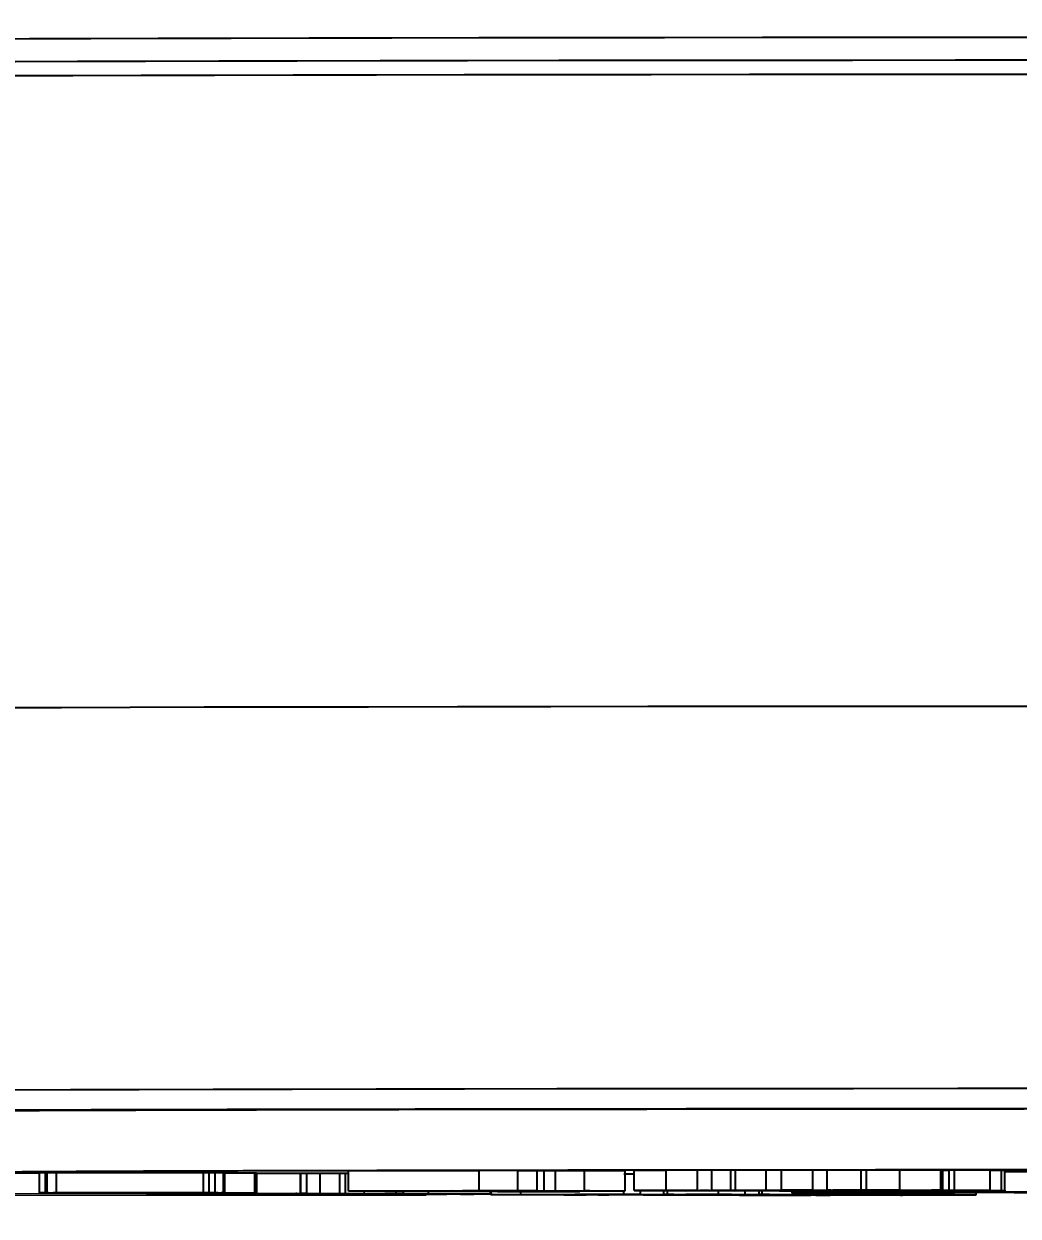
# Model space of a CAD drawing. Header units: millimetres. Extents: x 2180 to 4616, y 795 to 2518.
# Drawn here: x 2921.1 to 2970.5, y 953.8 to 1013 of the extents above; entities that cross this region are included whole.
import ezdxf

# ---------------------------------------------------------------- set-up
doc = ezdxf.new("R2010")
doc.units = ezdxf.units.MM
doc.layers.add('AM_5', color=3, linetype='Continuous', lineweight=25)
doc.styles.add('SLDTEXTSTYLE1', font='txt.shx', dxfattribs={"width": 0.7, "bigfont": 'gbcbig.shx'})
doc.dimstyles.new('SLDDIMSTYLE12$0', dxfattribs={"dimtxt": 12, "dimasz": 10, "dimexe": 0, "dimexo": 0.0625, "dimgap": 0.875, "dimtad": 1, "dimdec": 1, "dimlfac": 1.8, "dimrnd": 1e-09, "dimzin": 12, "dimdsep": 46, "dimtxsty": 'SLDTEXTSTYLE1', "dimcen": 0.09, "dimdle": 8.16, "dimclrd": 3, "dimclre": 3, "dimadec": 0, "dimazin": 3, "dimtfac": 1, "dimtdec": 1, "dimtofl": 0, "dimtmove": 0, "dimatfit": 3, "dimfxl": 0, "dimfrac": 2, "dimtolj": 1, "dimlwd": 5, "dimlwe": 5, "dimarcsym": 0})

# ---------------------------------------------------------------- blocks, each defined once
blk = doc.blocks.new('*D55')
at = {"layer": 'AM_5', "color": 3, "lineweight": 5, "transparency": 16777216}
blk.add_line((2986.853, 1196.425), (2798.859, 1196.425), dxfattribs=at)
at = {"layer": 'AM_5', "color": 3, "linetype": 'Continuous', "lineweight": 5, "transparency": 16777216}
for p, q in [((2798.859, 1186.425), (2798.859, 964.813)), ((2941.107, 954.813), (2798.859, 954.813))]:
    blk.add_line(p, q, dxfattribs=at)
at = {"layer": 'AM_5', "color": 3, "transparency": 16777216}
for points in [[(2797.193, 1186.425), (2800.526, 1186.425), (2798.859, 1196.425)], [(2797.193, 964.813), (2800.526, 964.813), (2798.859, 954.813)]]:
    blk.add_solid(points, dxfattribs=at)
at = {"layer": 'Defpoints', "color": 0, "transparency": 16777216}
for p in [(2986.915, 1196.425), (2798.859, 954.813), (2941.17, 954.813)]:
    blk.add_point(p, dxfattribs=at)
at = {"layer": 'AM_5', "color": 0, "transparency": 16777216, "insert": (2791.984, 1022.095), "char_height": 12, "attachment_point": 5, "rotation": 90, "style": 'SLDTEXTSTYLE1'}
blk.add_mtext('\\A1;245', dxfattribs=at)
blk = doc.blocks.new('*D56')
at = {"layer": 'AM_5', "color": 3, "lineweight": 5, "transparency": 16777216}
blk.add_line((2940.085, 954.885), (2799.038, 954.885), dxfattribs=at)
at = {"layer": 'AM_5', "color": 3, "linetype": 'Continuous', "lineweight": 5, "transparency": 16777216}
for p, q in [((2799.038, 944.885), (2799.038, 919.729)), ((2922.827, 909.729), (2799.038, 909.729))]:
    blk.add_line(p, q, dxfattribs=at)
at = {"layer": 'AM_5', "color": 3, "transparency": 16777216}
for points in [[(2797.372, 944.885), (2800.705, 944.885), (2799.038, 954.885)], [(2797.372, 919.729), (2800.705, 919.729), (2799.038, 909.729)]]:
    blk.add_solid(points, dxfattribs=at)
at = {"layer": 'Defpoints', "color": 0, "transparency": 16777216}
for p in [(2940.147, 954.885), (2799.038, 909.729), (2922.89, 909.729)]:
    blk.add_point(p, dxfattribs=at)
at = {"layer": 'AM_5', "color": 0, "transparency": 16777216, "insert": (2792.163, 932.307), "char_height": 12, "attachment_point": 5, "rotation": 90, "style": 'SLDTEXTSTYLE1'}
blk.add_mtext('\\A1;45', dxfattribs=at)

msp = doc.modelspace()

# ---------------------------------------------------------------- linework, layer by layer
at = {"color": 7, "linetype": 'Continuous', "lineweight": 25}
for p, q in [((2943.728, 956.04), (2937.237, 956.02)), ((2945.659, 956.044), (2943.728, 956.043)), ((2943.728, 955.043), (2943.728, 956.043)), ((2945.659, 955.044), (2945.659, 956.044)), ((2946.612, 956.039), (2945.659, 956.039)), ((2946.612, 955.039), (2946.612, 956.039)), ((2950.986, 956.038), (2948.96, 956.037)), ((2948.96, 955.037), (2948.96, 956.037)), ((2950.986, 955.038), (2950.986, 956.038)), ((2953.021, 956.056), (2951.441, 956.054)), ((2951.441, 955.054), (2951.441, 956.054)), ((2954.582, 956.063), (2953.021, 956.063)), ((2953.021, 955.063), (2953.021, 956.063)), ((2954.582, 955.063), (2954.582, 956.063)), ((2955.296, 956.059), (2954.582, 956.061)), ((2956.231, 956.06), (2955.296, 956.059)), ((2955.296, 955.059), (2955.296, 956.059)), ((2956.463, 956.063), (2956.231, 956.06)), ((2956.231, 955.06), (2956.231, 956.06)), ((2957.986, 956.062), (2956.463, 956.063)), ((2956.463, 955.063), (2956.463, 956.063)), ((2958.746, 956.064), (2957.986, 956.063)), ((2957.986, 955.063), (2957.986, 956.063)), ((2960.31, 956.071), (2958.746, 956.071)), ((2958.746, 955.071), (2958.746, 956.071)), ((2960.31, 955.071), (2960.31, 956.071)), ((2961.024, 956.067), (2960.31, 956.069)), ((2962.717, 956.069), (2961.024, 956.067)), ((2961.024, 955.067), (2961.024, 956.067)), ((2962.971, 956.072), (2962.717, 956.069)), ((2962.717, 955.069), (2962.717, 956.069)), ((2964.636, 956.071), (2962.971, 956.072)), ((2962.971, 955.072), (2962.971, 956.072)), ((2964.636, 955.071), (2964.636, 956.071)), ((2966.775, 956.065), (2966.662, 956.065)), ((2966.662, 955.065), (2966.662, 956.065)), ((2966.775, 955.065), (2966.775, 956.065)), ((2967.081, 956.055), (2966.775, 956.055)), ((2967.35, 956.058), (2967.081, 956.055)), ((2967.081, 955.055), (2967.081, 956.055)), ((2969.115, 956.057), (2967.35, 956.058)), ((2967.35, 955.058), (2967.35, 956.058)), ((2969.115, 955.057), (2969.115, 956.057)), ((2969.685, 955.048), (2969.685, 956.048)), ((2969.85, 955.047), (2969.85, 956.047)), ((2922.191, 955.936), (2921.884, 955.936)), ((2921.884, 954.936), (2921.884, 955.936)), ((2922.254, 955.935), (2922.191, 955.936)), ((2922.191, 954.936), (2922.191, 955.936)), ((2922.254, 955.935), (2922.254, 954.935)), ((2930.044, 955.937), (2922.743, 955.934)), ((2922.743, 954.934), (2922.743, 955.934)), ((2930.044, 954.937), (2930.044, 955.937)), ((2930.622, 955.939), (2930.316, 955.939)), ((2930.316, 954.939), (2930.316, 955.939)), ((2931.033, 955.934), (2930.622, 955.939)), ((2930.622, 954.939), (2930.622, 955.939)), ((2931.088, 955.932), (2931.033, 955.934)), ((2931.033, 954.934), (2931.033, 955.934)), ((2931.091, 954.932), (2931.091, 955.932)), ((2932.593, 954.921), (2932.593, 955.921)), ((2932.695, 954.919), (2932.695, 955.919)), ((2934.86, 955.902), (2932.695, 955.899)), ((2934.86, 954.902), (2934.86, 955.902)), ((2935.153, 955.904), (2934.875, 955.903)), ((2934.875, 954.903), (2934.875, 955.903)), ((2935.839, 955.901), (2935.153, 955.904)), ((2935.153, 955.904), (2935.153, 954.904)), ((2935.839, 954.901), (2935.839, 955.901)), ((2936.815, 955.893), (2935.839, 955.892)), ((2937.093, 955.896), (2936.815, 955.895)), ((2936.815, 954.895), (2936.815, 955.895)), ((2937.237, 955.895), (2937.093, 955.896)), ((2937.093, 954.896), (2937.093, 955.896)), ((2937.237, 955.02), (2937.237, 956.02)), ((2947.532, 956.029), (2946.959, 956.03)), ((2946.959, 955.03), (2946.959, 956.03)), ((2948.96, 956.033), (2947.532, 956.029)), ((2947.532, 955.029), (2947.532, 956.029)), ((2922.275, 954.931), (2921.884, 954.936)), ((2921.884, 954.936), (2922.191, 954.936)), ((2922.191, 954.936), (2922.254, 954.935)), ((2922.565, 954.932), (2922.582, 954.931)), ((2922.743, 954.934), (2930.044, 954.937)), ((2930.191, 954.935), (2922.89, 954.933)), ((2923.737, 954.933), (2923.737, 954.917)), ((2927.189, 954.927), (2927.189, 954.934)), ((2927.201, 954.895), (2927.478, 954.896)), ((2928.147, 954.891), (2927.201, 954.895)), ((2927.478, 954.896), (2927.667, 954.895)), ((2928.424, 954.892), (2928.147, 954.891)), ((2928.235, 954.892), (2928.424, 954.892)), ((2928.249, 954.894), (2934.86, 954.902)), ((2934.633, 954.901), (2928.391, 954.894)), ((2928.424, 954.892), (2928.424, 954.894)), ((2929.589, 954.885), (2934.681, 954.9)), ((2929.589, 954.885), (2929.589, 954.895)), ((2929.732, 954.885), (2929.589, 954.885)), ((2936.991, 954.893), (2929.732, 954.885)), ((2930.372, 954.938), (2930.316, 954.939)), ((2930.316, 954.939), (2930.622, 954.939)), ((2930.622, 954.939), (2931.033, 954.934)), ((2931.033, 954.934), (2931.015, 954.932)), ((2935.839, 954.901), (2931.391, 954.888)), ((2931.391, 954.888), (2931.439, 954.887)), ((2931.439, 954.887), (2936.848, 954.893)), ((2931.439, 954.887), (2931.439, 954.888)), ((2931.59, 954.887), (2931.59, 954.879)), ((2931.934, 954.877), (2931.627, 954.878)), ((2934.203, 954.89), (2934.203, 954.887)), ((2934.681, 954.9), (2934.633, 954.901)), ((2934.875, 954.903), (2935.153, 954.904)), ((2935.018, 954.903), (2934.875, 954.903)), ((2936.663, 954.863), (2934.978, 954.868)), ((2934.978, 954.868), (2935.22, 954.868)), ((2935.153, 954.904), (2935.839, 954.901)), ((2935.22, 954.868), (2935.513, 954.867)), ((2936.128, 954.867), (2941.791, 954.877)), ((2936.615, 954.864), (2936.906, 954.864)), ((2942.271, 954.875), (2936.648, 954.866)), ((2936.906, 954.864), (2936.663, 954.863)), ((2936.815, 954.895), (2937.093, 954.896)), ((2937.004, 954.895), (2936.815, 954.895)), ((2936.84, 954.878), (2936.84, 954.892)), ((2936.848, 954.893), (2936.848, 954.895)), ((2936.906, 954.864), (2936.906, 954.866)), ((2937.093, 954.896), (2938.038, 954.892)), ((2937.237, 955.02), (2943.98, 955.04)), ((2938.105, 955.02), (2937.237, 955.02)), ((2937.761, 954.891), (2937.572, 954.892)), ((2938.038, 954.892), (2937.761, 954.891)), ((2938.038, 954.892), (2938.038, 955.02)), ((2940.379, 955.028), (2938.879, 955.023)), ((2939.043, 955.019), (2939.043, 955.024)), ((2939.043, 955.019), (2939.046, 955.019)), ((2939.046, 955.019), (2939.046, 955.024)), ((2939.387, 954.88), (2941.215, 954.881)), ((2939.541, 954.879), (2939.387, 954.88)), ((2939.603, 954.887), (2939.603, 955.019)), ((2939.983, 954.885), (2939.983, 955.019)), ((2945.01, 955.021), (2940.379, 955.028)), ((2942.349, 955.034), (2940.931, 955.029)), ((2940.931, 955.029), (2945.562, 955.023)), ((2941.215, 954.881), (2941.215, 955.019)), ((2941.215, 954.881), (2944.294, 954.873)), ((2941.93, 955.014), (2943.075, 955.015)), ((2946.98, 955.027), (2942.349, 955.034)), ((2942.464, 955.021), (2942.464, 955.025)), ((2943.016, 954.87), (2942.814, 954.87)), ((2945.659, 955.044), (2942.901, 955.036)), ((2942.901, 955.036), (2946.558, 955.03)), ((2944.294, 954.873), (2943.016, 954.87)), ((2943.025, 955.019), (2943.025, 955.024)), ((2943.075, 955.015), (2943.075, 955.024)), ((2943.075, 955.015), (2945.01, 955.021)), ((2950.986, 955.038), (2943.417, 955.014)), ((2943.728, 955.043), (2945.659, 955.044)), ((2943.98, 955.04), (2943.728, 955.043)), ((2944.294, 954.873), (2944.294, 955.017)), ((2944.308, 955.017), (2944.308, 954.849)), ((2944.927, 955.039), (2944.927, 955.042)), ((2944.927, 955.039), (2946.612, 955.039)), ((2945.562, 955.029), (2945.562, 955.023)), ((2945.562, 955.023), (2946.98, 955.027)), ((2945.789, 955.022), (2945.789, 954.856)), ((2946.959, 955.03), (2947.532, 955.029)), ((2947.532, 955.029), (2949.227, 955.034)), ((2948.739, 955), (2948.508, 954.999)), ((2948.739, 955), (2948.739, 955.031)), ((2948.96, 955.037), (2950.986, 955.038)), ((2949.227, 955.034), (2948.96, 955.037)), ((2949.042, 954.841), (2953.316, 954.854)), ((2950.913, 954.86), (2950.913, 955.038)), ((2951.441, 955.054), (2954.536, 955.058)), ((2952.302, 955.053), (2951.441, 955.054)), ((2951.749, 954.856), (2951.749, 955.054)), ((2954.002, 954.853), (2951.879, 954.846)), ((2952.912, 954.855), (2952.912, 955.055)), ((2952.912, 954.855), (2953.091, 954.856)), ((2953.168, 954.855), (2952.912, 954.855)), ((2952.95, 954.845), (2952.95, 954.849)), ((2953.021, 955.063), (2954.582, 955.063)), ((2953.091, 954.856), (2953.091, 955.055)), ((2953.091, 954.856), (2955.62, 954.852)), ((2953.499, 954.832), (2953.499, 954.851)), ((2954.292, 955.057), (2953.591, 955.056)), ((2953.648, 954.833), (2953.648, 954.852)), ((2953.992, 955.044), (2953.992, 955.056)), ((2953.992, 955.044), (2954.333, 955.049)), ((2954.2, 955.044), (2953.992, 955.044)), ((2954.582, 955.063), (2954.436, 955.062)), ((2954.436, 955.062), (2955.296, 955.059)), ((2955.225, 954.852), (2954.626, 954.853)), ((2955.16, 955.039), (2967.081, 955.055)), ((2956.018, 955.039), (2955.16, 955.039)), ((2955.284, 955.055), (2955.274, 955.055)), ((2955.296, 955.059), (2956.231, 955.06)), ((2958.032, 955.062), (2955.52, 955.058)), ((2955.52, 955.058), (2955.931, 955.057)), ((2955.62, 954.852), (2955.62, 955.039)), ((2955.931, 955.057), (2955.931, 955.059)), ((2956.231, 955.06), (2956.463, 955.063)), ((2956.427, 955.046), (2964.199, 955.056)), ((2957.29, 955.045), (2956.427, 955.046)), ((2956.463, 955.063), (2958.032, 955.062)), ((2956.952, 954.847), (2956.952, 955.04)), ((2961.985, 955.047), (2957.31, 955.041)), ((2958.047, 955.05), (2957.356, 955.048)), ((2957.643, 954.848), (2957.643, 955.041)), ((2957.643, 954.848), (2957.793, 954.849)), ((2957.872, 954.848), (2957.643, 954.848)), ((2957.793, 954.849), (2957.793, 955.042)), ((2957.793, 954.849), (2962.278, 954.844)), ((2957.986, 955.063), (2960.264, 955.066)), ((2958.846, 955.062), (2957.986, 955.063)), ((2958.032, 955.062), (2958.032, 955.063)), ((2966.118, 955.058), (2958.582, 955.048)), ((2958.651, 955.032), (2958.651, 955.043)), ((2958.859, 955.031), (2958.651, 955.032)), ((2958.72, 955.057), (2958.72, 955.062)), ((2958.746, 955.071), (2960.31, 955.071)), ((2959.287, 955.044), (2959.287, 954.98)), ((2959.287, 954.978), (2959.287, 954.98)), ((2959.287, 954.98), (2969.176, 954.98)), ((2960.327, 954.978), (2959.287, 954.978)), ((2959.287, 954.919), (2959.287, 954.978)), ((2959.287, 954.916), (2959.287, 954.919)), ((2959.287, 954.919), (2960.327, 954.919)), ((2967.365, 954.916), (2959.287, 954.916)), ((2959.704, 955.053), (2959.704, 955.068)), ((2959.93, 955.052), (2959.704, 955.053)), ((2959.966, 955.043), (2959.966, 955.045)), ((2959.966, 955.043), (2961.618, 955.043)), ((2960.31, 955.071), (2960.128, 955.07)), ((2960.128, 955.07), (2961.024, 955.067)), ((2960.232, 955.061), (2960.136, 955.065)), ((2960.327, 954.919), (2960.327, 954.978)), ((2961.024, 955.067), (2962.717, 955.069)), ((2961.618, 955.043), (2961.109, 955.042)), ((2964.636, 955.071), (2961.304, 955.066)), ((2961.618, 955.043), (2961.618, 955.047)), ((2961.746, 955.038), (2961.746, 955.047)), ((2961.895, 955.037), (2961.746, 955.038)), ((2961.888, 954.922), (2961.888, 954.975)), ((2963.927, 955.041), (2961.985, 955.047)), ((2962.278, 954.844), (2962.278, 954.916)), ((2962.428, 954.843), (2962.428, 954.916)), ((2962.545, 954.916), (2962.545, 954.844)), ((2962.717, 955.069), (2962.971, 955.072)), ((2969.115, 955.057), (2962.804, 955.049)), ((2962.804, 955.049), (2964.784, 955.042)), ((2962.971, 955.072), (2964.636, 955.071)), ((2963.695, 955.058), (2963.046, 955.056)), ((2963.942, 954.842), (2963.942, 954.916)), ((2964.199, 955.056), (2964.453, 955.059)), ((2964.453, 955.059), (2966.118, 955.058)), ((2964.653, 955.049), (2964.653, 955.051)), ((2964.743, 955.048), (2964.653, 955.049)), ((2964.666, 954.826), (2964.666, 954.916)), ((2964.763, 954.826), (2964.763, 954.916)), ((2964.764, 954.95), (2964.764, 954.975)), ((2968.572, 954.95), (2964.764, 954.95)), ((2968.726, 954.948), (2964.764, 954.948)), ((2964.764, 954.948), (2964.764, 954.922)), ((2964.784, 955.042), (2964.784, 955.051)), ((2965.13, 955.04), (2965.13, 955.052)), ((2966.325, 954.978), (2968.225, 954.978)), ((2966.325, 954.919), (2966.325, 954.948)), ((2966.325, 954.919), (2967.365, 954.919)), ((2966.377, 954.839), (2966.377, 954.916)), ((2966.494, 954.84), (2966.494, 954.916)), ((2966.662, 955.065), (2966.775, 955.065)), ((2967.081, 955.055), (2967.35, 955.058)), ((2967.35, 955.058), (2969.115, 955.057)), ((2967.365, 954.919), (2967.365, 954.948)), ((2967.365, 954.919), (2967.365, 954.916)), ((2968.421, 954.838), (2968.421, 954.948)), ((2974.293, 954.916), (2968.726, 954.948)), ((2969.176, 954.98), (2969.176, 955.046)), ((2947.936, 954.84), (2948.117, 954.841)), ((2949.993, 954.837), (2947.936, 954.84)), ((2948.117, 954.841), (2948.416, 954.84)), ((2951.7, 954.846), (2949.727, 954.84)), ((2949.874, 954.838), (2949.874, 954.84)), ((2949.874, 954.838), (2950.174, 954.838)), ((2950.174, 954.838), (2949.993, 954.837)), ((2950.174, 954.838), (2950.174, 954.841)), ((2953.027, 954.844), (2951.7, 954.846)), ((2951.879, 954.846), (2952.95, 954.845)), ((2953.499, 954.832), (2953.648, 954.833)), ((2958.167, 954.827), (2953.499, 954.832)), ((2953.648, 954.833), (2953.923, 954.833)), ((2954.534, 954.833), (2958.086, 954.847)), ((2957.128, 954.839), (2955.266, 954.832)), ((2955.478, 954.831), (2955.478, 954.833)), ((2955.478, 954.831), (2956.668, 954.829)), ((2955.774, 954.846), (2956.218, 954.848)), ((2956.668, 954.829), (2956.668, 954.838)), ((2958.454, 954.838), (2957.128, 954.839)), ((2958.818, 954.846), (2957.279, 954.84)), ((2957.279, 954.84), (2958.604, 954.838)), ((2958.086, 954.847), (2958.15, 954.847)), ((2959.637, 954.83), (2958.167, 954.827)), ((2958.604, 954.838), (2958.604, 954.845)), ((2958.654, 954.834), (2958.754, 954.835)), ((2958.928, 954.834), (2958.654, 954.834)), ((2960.394, 954.84), (2958.928, 954.834)), ((2959.12, 954.826), (2959.12, 954.829)), ((2959.12, 954.826), (2959.238, 954.827)), ((2961.047, 954.824), (2959.12, 954.826)), ((2959.238, 954.827), (2959.238, 954.829)), ((2959.238, 954.827), (2959.623, 954.826)), ((2960.708, 954.845), (2959.427, 954.846)), ((2959.457, 954.831), (2959.457, 954.836)), ((2959.457, 954.831), (2959.637, 954.83)), ((2959.623, 954.826), (2959.623, 954.83)), ((2959.637, 954.83), (2959.637, 954.837)), ((2959.97, 954.839), (2959.97, 954.846)), ((2959.97, 954.839), (2960.12, 954.84)), ((2960.12, 954.84), (2960.12, 954.846)), ((2960.12, 954.84), (2960.394, 954.84)), ((2960.213, 954.827), (2962.994, 954.841)), ((2960.213, 954.827), (2960.213, 954.839)), ((2960.394, 954.84), (2960.394, 954.845)), ((2963.127, 954.84), (2960.502, 954.826)), ((2960.779, 954.825), (2960.779, 954.828)), ((2960.779, 954.825), (2961.164, 954.825)), ((2961.164, 954.825), (2961.047, 954.824)), ((2961.164, 954.825), (2961.164, 954.83)), ((2961.935, 954.84), (2961.655, 954.84)), ((2962.278, 954.844), (2961.935, 954.84)), ((2962.428, 954.843), (2962.545, 954.844)), ((2962.717, 954.843), (2962.428, 954.843)), ((2962.545, 954.844), (2963.942, 954.842)), ((2962.994, 954.841), (2963.039, 954.842)), ((2963.223, 954.84), (2963.127, 954.84)), ((2963.984, 954.822), (2963.223, 954.84)), ((2963.942, 954.842), (2964.666, 954.826)), ((2964.273, 954.822), (2963.984, 954.822)), ((2967.329, 954.838), (2964.273, 954.822)), ((2964.666, 954.826), (2964.763, 954.826)), ((2964.763, 954.826), (2967.04, 954.838)), ((2966.377, 954.839), (2966.494, 954.84)), ((2966.762, 954.839), (2966.377, 954.839)), ((2966.494, 954.84), (2968.421, 954.838)), ((2967.04, 954.838), (2967.084, 954.838)), ((2968.303, 954.838), (2967.918, 954.838)), ((2968.421, 954.838), (2968.303, 954.838))]:
    msp.add_line(p, q, dxfattribs=at)
at = {"color": 7, "linetype": 'Continuous', "lineweight": 25, "flags": 128}
for points in [[(2973.1, 1012.375), (2967.906, 1012.372), (2962.8, 1012.369), (2957.806, 1012.365), (2952.946, 1012.361), (2948.242, 1012.355), (2943.716, 1012.349), (2939.389, 1012.343), (2935.281, 1012.336), (2931.409, 1012.328), (2927.793, 1012.319), (2924.448, 1012.311), (2921.39, 1012.301), (2918.633, 1012.292), (2916.189, 1012.282), (2914.07, 1012.271), (2912.285, 1012.26), (2910.843, 1012.249), (2909.749, 1012.238), (2909.01, 1012.227)], [(2908.791, 1011.119), (2909.939, 1011.13), (2911.432, 1011.141), (2913.263, 1011.152), (2915.425, 1011.162), (2917.906, 1011.172), (2920.697, 1011.182), (2923.785, 1011.191), (2927.156, 1011.2), (2930.795, 1011.209), (2934.686, 1011.216), (2938.812, 1011.224), (2943.153, 1011.23), (2947.691, 1011.236), (2952.405, 1011.241), (2957.274, 1011.246), (2962.277, 1011.25), (2967.391, 1011.253), (2972.593, 1011.256)], [(2908.503, 1010.412), (2909.656, 1010.423), (2911.154, 1010.434), (2912.992, 1010.445), (2915.161, 1010.456), (2917.652, 1010.466), (2920.453, 1010.475), (2923.553, 1010.485), (2926.936, 1010.494), (2930.588, 1010.502), (2934.493, 1010.51), (2938.634, 1010.517), (2942.991, 1010.524), (2947.545, 1010.53), (2952.277, 1010.535), (2957.164, 1010.54), (2962.185, 1010.543), (2967.318, 1010.547), (2972.539, 1010.549)], [(2972.767, 979.121), (2967.441, 979.119), (2962.207, 979.116), (2957.088, 979.112), (2952.108, 979.107), (2947.29, 979.101), (2942.657, 979.095), (2938.231, 979.088), (2934.031, 979.081), (2930.077, 979.073), (2926.388, 979.064), (2922.98, 979.055), (2919.87, 979.046), (2917.071, 979.036), (2914.598, 979.025), (2912.461, 979.015), (2910.67, 979.004)], [(2972.767, 960.121), (2967.508, 960.119), (2962.337, 960.116), (2957.278, 960.112), (2952.354, 960.107), (2947.588, 960.102), (2943, 960.096), (2938.611, 960.089), (2934.442, 960.082), (2930.511, 960.074), (2926.836, 960.066), (2923.433, 960.057), (2920.319, 960.047), (2917.506, 960.038), (2915.009, 960.027), (2912.837, 960.017), (2911.002, 960.006), (2909.51, 959.995), (2908.37, 959.984)], [(2970.818, 959.102), (2965.947, 959.099), (2961.181, 959.096), (2956.545, 959.091), (2952.06, 959.086), (2947.75, 959.081), (2943.636, 959.074), (2939.739, 959.068), (2936.077, 959.06), (2932.669, 959.052), (2929.533, 959.044), (2926.683, 959.035), (2924.134, 959.026), (2921.898, 959.016), (2919.988, 959.006), (2918.411, 958.996), (2917.177, 958.985), (2916.291, 958.975), (2915.757, 958.964), (2915.579, 958.953), (2915.579, 958.953)]]:
    msp.add_lwpolyline(points, dxfattribs=at)
at = {"color": 7, "linetype": 'Continuous', "lineweight": 25}
for points, knots in [([(2972.946, 959.119), (2970.45, 959.118), (2965.412, 959.116), (2958.035, 959.11), (2950.793, 959.103), (2943.814, 959.095), (2937.211, 959.084), (2931.118, 959.073), (2925.625, 959.06), (2920.813, 959.046), (2916.751, 959.031), (2913.481, 959.015), (2910.943, 958.999), (2909.88, 958.989), (2909.354, 958.983)], [0, 0, 0, 0, 0.079959, 0.161371, 0.244142, 0.328893, 0.414217, 0.5, 0.585778, 0.671102, 0.755858, 0.838624, 0.920039, 1, 1, 1, 1]), ([(2918.634, 955.956), (2918.681, 955.959), (2918.788, 955.967), (2919.658, 955.98), (2921.139, 955.994), (2923.314, 956.007), (2926.144, 956.021), (2929.658, 956.033), (2933.813, 956.046), (2938.556, 956.057), (2943.817, 956.067), (2949.509, 956.076), (2955.532, 956.083), (2961.755, 956.089), (2968.121, 956.094), (2974.473, 956.097), (2980.812, 956.099), (2987.079, 956.1), (2993.346, 956.099), (2999.685, 956.097), (3006.038, 956.094), (3012.403, 956.089), (3018.627, 956.083), (3024.649, 956.076), (3030.341, 956.067), (3035.603, 956.057), (3040.346, 956.046), (3044.5, 956.033), (3048.014, 956.021), (3050.845, 956.007), (3053.02, 955.994), (3054.501, 955.98), (3055.372, 955.967), (3055.479, 955.959), (3055.527, 955.956)], [0, 0, 0, 0, 0.023828, 0.053273, 0.084485, 0.115699, 0.147957, 0.180726, 0.213842, 0.247136, 0.28043, 0.313546, 0.346314, 0.378573, 0.409785, 0.440999, 0.470442, 0.499888, 0.529332, 0.558778, 0.58999, 0.621203, 0.653462, 0.68623, 0.719347, 0.752641, 0.785934, 0.819051, 0.851819, 0.884078, 0.915289, 0.946503, 0.975948, 1, 1, 1, 1]), ([(2946.959, 956.03), (2946.924, 956.03), (2946.862, 956.032), (2946.737, 956.033), (2946.652, 956.034), (2946.612, 956.035)], [0, 0, 0, 0, 0.408182, 0.725272, 1, 1, 1, 1]), ([(2966.662, 956.065), (2965.993, 956.065), (2965.314, 956.064), (2964.644, 956.064), (2964.636, 956.064)], [0, 0, 0, 0, 0.986687, 1, 1, 1, 1]), ([(2969.685, 956.048), (2969.574, 956.048), (2969.415, 956.049), (2969.184, 956.049), (2969.115, 956.049)], [0, 0, 0, 0, 0.700719, 1, 1, 1, 1]), ([(2969.848, 956.047), (2969.836, 956.047), (2969.809, 956.048), (2969.729, 956.048), (2969.685, 956.048)], [0, 0, 0, 0, 0.457866, 1, 1, 1, 1]), ([(2921.884, 955.909), (2921.665, 955.91), (2920.711, 955.916), (2919.681, 955.926), (2918.737, 955.94), (2918.632, 955.949), (2918.579, 955.953)], [0, 0, 0, 0, 0.093549, 0.407564, 0.703776, 1, 1, 1, 1]), ([(2922.743, 955.934), (2922.675, 955.934), (2922.574, 955.934), (2922.445, 955.934), (2922.362, 955.934), (2922.291, 955.935), (2922.269, 955.935), (2922.254, 955.935)], [0, 0, 0, 0, 0.282258, 0.415886, 0.550305, 0.716557, 1, 1, 1, 1]), ([(2930.373, 955.938), (2930.374, 955.938), (2930.379, 955.938), (2930.333, 955.937), (2930.242, 955.937), (2930.137, 955.937), (2930.065, 955.937), (2930.044, 955.937)], [0, 0, 0, 0, 0.132695, 0.344902, 0.557282, 0.875523, 1, 1, 1, 1]), ([(2932.593, 955.921), (2932.462, 955.922), (2932.219, 955.923), (2931.617, 955.924), (2931.218, 955.924), (2931.091, 955.924)], [0, 0, 0, 0, 0.4404149, 0.8228014, 1, 1, 1, 1]), ([(2932.675, 955.919), (2932.67, 955.92), (2932.664, 955.92), (2932.603, 955.921), (2932.593, 955.921)], [0, 0, 0, 0, 0.830719, 1, 1, 1, 1]), ([(2951.441, 955.859), (2951.426, 955.859), (2951.33, 955.859), (2951.104, 955.86), (2950.913, 955.86)], [0, 0, 0, 0, 0.156668, 1, 1, 1, 1]), ([(2971.146, 955.98), (2971.039, 955.98), (2970.618, 955.98), (2970.178, 955.98), (2969.85, 955.98)], [0, 0, 0, 0, 0.254888, 1, 1, 1, 1]), ([(2922.254, 954.935), (2922.272, 954.935), (2922.298, 954.935), (2922.393, 954.934), (2922.488, 954.934), (2922.608, 954.934), (2922.697, 954.934), (2922.743, 954.934)], [0, 0, 0, 0, 0.35696, 0.506296, 0.628832, 0.807113, 1, 1, 1, 1]), ([(2927.465, 954.925), (2926.797, 954.925), (2925.735, 954.925), (2924.342, 954.925), (2923.407, 954.926), (2922.696, 954.928), (2922.397, 954.93), (2922.294, 954.931), (2922.275, 954.931)], [0, 0, 0, 0, 0.298114, 0.474394, 0.620068, 0.765882, 0.956507, 1, 1, 1, 1]), ([(2922.89, 954.933), (2922.839, 954.933), (2922.752, 954.932), (2922.65, 954.932), (2922.587, 954.932), (2922.578, 954.932), (2922.574, 954.932)], [0, 0, 0, 0, 0.290202, 0.50382, 0.763034, 1, 1, 1, 1]), ([(2922.582, 954.931), (2922.676, 954.93), (2922.855, 954.929), (2923.532, 954.928), (2924.548, 954.927), (2925.816, 954.927), (2926.751, 954.927), (2927.189, 954.927)], [0, 0, 0, 0, 0.179595, 0.343759, 0.495827, 0.763697, 1, 1, 1, 1]), ([(2923.768, 954.917), (2923.76, 954.917), (2923.719, 954.918), (2924.012, 954.919), (2924.696, 954.921), (2925.914, 954.923), (2926.912, 954.924), (2927.403, 954.924)], [0, 0, 0, 0, 0.036608, 0.183936, 0.408772, 0.708665, 1, 1, 1, 1]), ([(2929.066, 954.912), (2928.411, 954.912), (2927.297, 954.911), (2925.797, 954.912), (2924.809, 954.912), (2924.134, 954.914), (2923.932, 954.915), (2923.828, 954.915)], [0, 0, 0, 0, 0.3332849, 0.5666872, 0.7350111, 0.8630417, 1, 1, 1, 1]), ([(2924.128, 954.916), (2924.098, 954.916), (2924.038, 954.917), (2924.23, 954.918), (2924.688, 954.919), (2925.834, 954.921), (2926.937, 954.922), (2927.686, 954.922)], [0, 0, 0, 0, 0.098439, 0.192959, 0.327087, 0.54288, 1, 1, 1, 1]), ([(2928.782, 954.914), (2928.137, 954.914), (2927.146, 954.913), (2925.858, 954.913), (2925.077, 954.913), (2924.544, 954.914), (2924.25, 954.915), (2924.16, 954.915), (2924.128, 954.916)], [0, 0, 0, 0, 0.386905, 0.5938453, 0.741486, 0.8425466, 0.9443486, 1, 1, 1, 1]), ([(2927.189, 954.927), (2927.849, 954.927), (2928.803, 954.928), (2929.89, 954.929), (2930.473, 954.93), (2930.638, 954.931), (2930.72, 954.932)], [0, 0, 0, 0, 0.452303, 0.653993, 0.826668, 1, 1, 1, 1]), ([(2927.403, 954.924), (2928.06, 954.924), (2929.179, 954.925), (2930.659, 954.925), (2931.63, 954.924), (2932.285, 954.923), (2932.487, 954.921), (2932.593, 954.921)], [0, 0, 0, 0, 0.335879, 0.572344, 0.731569, 0.859032, 1, 1, 1, 1]), ([(2931.005, 954.931), (2930.889, 954.93), (2930.657, 954.929), (2929.824, 954.927), (2928.713, 954.926), (2927.862, 954.925), (2927.465, 954.925)], [0, 0, 0, 0, 0.221306, 0.442951, 0.740483, 1, 1, 1, 1]), ([(2927.667, 954.895), (2927.708, 954.895), (2927.767, 954.894), (2927.893, 954.894), (2928.008, 954.894), (2928.131, 954.894), (2928.209, 954.894), (2928.249, 954.894)], [0, 0, 0, 0, 0.3461, 0.493467, 0.642693, 0.820568, 1, 1, 1, 1]), ([(2927.686, 954.922), (2928.335, 954.922), (2929.33, 954.923), (2930.62, 954.923), (2931.384, 954.923), (2931.891, 954.922), (2932.142, 954.921), (2932.219, 954.921), (2932.242, 954.921)], [0, 0, 0, 0, 0.397346, 0.609831, 0.759517, 0.858592, 0.95839, 1, 1, 1, 1]), ([(2928.391, 954.894), (2928.345, 954.894), (2928.266, 954.894), (2928.189, 954.893), (2928.156, 954.893), (2928.169, 954.893), (2928.213, 954.893), (2928.235, 954.892)], [0, 0, 0, 0, 0.227355, 0.388209, 0.549679, 0.776891, 1, 1, 1, 1]), ([(2932.242, 954.921), (2932.278, 954.92), (2932.346, 954.92), (2932.243, 954.919), (2931.945, 954.918), (2930.978, 954.916), (2929.824, 954.915), (2928.911, 954.914), (2928.782, 954.914)], [0, 0, 0, 0, 0.099013, 0.188639, 0.277978, 0.435263, 0.920804, 1, 1, 1, 1]), ([(2932.593, 954.921), (2932.649, 954.92), (2932.761, 954.919), (2932.482, 954.917), (2931.721, 954.915), (2930.543, 954.913), (2929.523, 954.912), (2929.066, 954.912)], [0, 0, 0, 0, 0.14267, 0.2869, 0.459199, 0.757548, 1, 1, 1, 1]), ([(2930.044, 954.937), (2930.117, 954.937), (2930.221, 954.937), (2930.327, 954.937), (2930.379, 954.938), (2930.392, 954.938), (2930.379, 954.938), (2930.372, 954.938)], [0, 0, 0, 0, 0.3039299, 0.4394116, 0.5752405, 0.7665382, 1, 1, 1, 1]), ([(2930.726, 954.934), (2930.708, 954.934), (2930.671, 954.935), (2930.576, 954.935), (2930.457, 954.935), (2930.362, 954.935), (2930.271, 954.935), (2930.214, 954.935), (2930.191, 954.935)], [0, 0, 0, 0, 0.2921955, 0.5874478, 0.7122589, 0.8180509, 0.9240716, 1, 1, 1, 1]), ([(2930.745, 954.933), (2930.754, 954.933), (2930.774, 954.933), (2930.742, 954.934), (2930.726, 954.934)], [0, 0, 0, 0, 0.508302, 1, 1, 1, 1]), ([(2931.622, 954.879), (2931.616, 954.879), (2931.592, 954.881), (2931.998, 954.883), (2932.871, 954.885), (2933.75, 954.887), (2934.203, 954.887)], [0, 0, 0, 0, 0.075612, 0.323708, 0.651392, 1, 1, 1, 1]), ([(2937.378, 954.877), (2936.795, 954.876), (2935.803, 954.875), (2934.319, 954.874), (2933.247, 954.874), (2932.438, 954.875), (2932.105, 954.876), (2931.934, 954.877)], [0, 0, 0, 0, 0.333528, 0.567546, 0.735799, 0.864912, 1, 1, 1, 1]), ([(2932.196, 954.877), (2932.12, 954.877), (2931.973, 954.878), (2931.996, 954.879), (2932.268, 954.881), (2933.139, 954.883), (2934.096, 954.884), (2934.741, 954.885)], [0, 0, 0, 0, 0.098651, 0.191047, 0.328598, 0.547094, 1, 1, 1, 1]), ([(2936.84, 954.878), (2936.271, 954.878), (2935.396, 954.877), (2934.19, 954.876), (2933.394, 954.876), (2932.796, 954.876), (2932.41, 954.876), (2932.252, 954.877), (2932.196, 954.877)], [0, 0, 0, 0, 0.386956, 0.593793, 0.740338, 0.842099, 0.944778, 1, 1, 1, 1]), ([(2934.203, 954.887), (2934.789, 954.888), (2935.789, 954.889), (2937.258, 954.89), (2938.305, 954.889), (2939.094, 954.889), (2939.428, 954.888), (2939.603, 954.887)], [0, 0, 0, 0, 0.336368, 0.574645, 0.731944, 0.859761, 1, 1, 1, 1]), ([(2934.741, 954.885), (2935.314, 954.886), (2936.19, 954.887), (2937.42, 954.888), (2938.208, 954.888), (2938.789, 954.888), (2939.123, 954.887), (2939.258, 954.887), (2939.297, 954.887)], [0, 0, 0, 0, 0.397528, 0.607391, 0.759995, 0.859904, 0.960457, 1, 1, 1, 1]), ([(2934.86, 954.902), (2934.91, 954.902), (2934.991, 954.902), (2935.074, 954.902), (2935.107, 954.902), (2935.098, 954.902), (2935.051, 954.903), (2935.018, 954.903)], [0, 0, 0, 0, 0.239307, 0.388341, 0.538232, 0.677649, 1, 1, 1, 1]), ([(2935.513, 954.867), (2935.571, 954.867), (2935.653, 954.867), (2935.804, 954.867), (2935.928, 954.867), (2936.039, 954.867), (2936.103, 954.867), (2936.128, 954.867)], [0, 0, 0, 0, 0.362826, 0.512382, 0.662913, 0.871019, 1, 1, 1, 1]), ([(2936.648, 954.866), (2936.601, 954.866), (2936.526, 954.866), (2936.482, 954.865), (2936.487, 954.865), (2936.535, 954.865), (2936.591, 954.864), (2936.615, 954.864)], [0, 0, 0, 0, 0.266956, 0.429529, 0.591357, 0.826533, 1, 1, 1, 1]), ([(2939.297, 954.887), (2939.377, 954.886), (2939.531, 954.886), (2939.565, 954.885), (2939.42, 954.884), (2938.706, 954.881), (2937.738, 954.88), (2936.938, 954.879), (2936.84, 954.878)], [0, 0, 0, 0, 0.099186, 0.189605, 0.279846, 0.434014, 0.930829, 1, 1, 1, 1]), ([(2936.848, 954.893), (2936.898, 954.893), (2936.979, 954.893), (2937.062, 954.894), (2937.095, 954.894), (2937.086, 954.894), (2937.038, 954.894), (2937.004, 954.895)], [0, 0, 0, 0, 0.239079, 0.388006, 0.537788, 0.677074, 1, 1, 1, 1]), ([(2937.572, 954.892), (2937.538, 954.892), (2937.479, 954.892), (2937.35, 954.893), (2937.231, 954.893), (2937.107, 954.893), (2937.031, 954.893), (2936.991, 954.893)], [0, 0, 0, 0, 0.282446, 0.488833, 0.649378, 0.810868, 1, 1, 1, 1]), ([(2939.945, 954.884), (2939.844, 954.883), (2939.569, 954.881), (2938.64, 954.879), (2937.77, 954.877), (2937.378, 954.877)], [0, 0, 0, 0, 0.242788, 0.658331, 1, 1, 1, 1]), ([(2938.879, 955.023), (2938.787, 955.023), (2938.605, 955.022), (2938.331, 955.021), (2938.188, 955.02), (2938.105, 955.02)], [0, 0, 0, 0, 0.297154, 0.594531, 1, 1, 1, 1]), ([(2942.292, 955.018), (2941.996, 955.018), (2941.404, 955.019), (2940.31, 955.019), (2939.524, 955.019), (2939.043, 955.019)], [0, 0, 0, 0, 0.280043, 0.559301, 1, 1, 1, 1]), ([(2939.046, 955.019), (2939.355, 955.02), (2939.976, 955.02), (2940.832, 955.021), (2941.515, 955.021), (2942.032, 955.021), (2942.315, 955.021), (2942.446, 955.021), (2942.464, 955.021)], [0, 0, 0, 0, 0.277873, 0.555831, 0.757162, 0.870741, 0.982618, 1, 1, 1, 1]), ([(2941.905, 954.878), (2941.766, 954.879), (2941.559, 954.879), (2941.203, 954.88), (2940.71, 954.88), (2940.162, 954.879), (2939.713, 954.879), (2939.541, 954.879)], [0, 0, 0, 0, 0.240793, 0.359777, 0.461711, 0.794413, 1, 1, 1, 1]), ([(2939.603, 954.887), (2939.749, 954.887), (2939.97, 954.886), (2939.948, 954.885), (2939.94, 954.885)], [0, 0, 0, 0, 0.659487, 1, 1, 1, 1]), ([(2941.791, 954.877), (2941.83, 954.877), (2941.932, 954.877), (2942.041, 954.877), (2942.107, 954.877), (2942.122, 954.878), (2942.125, 954.878), (2942.106, 954.878), (2942.031, 954.878), (2941.955, 954.878), (2941.905, 954.878)], [0, 0, 0, 0, 0.166709, 0.438609, 0.487323, 0.517206, 0.541802, 0.578816, 0.723084, 1, 1, 1, 1]), ([(2948.508, 954.999), (2948.252, 955.001), (2947.632, 955.004), (2945.373, 955.009), (2943.253, 955.012), (2941.93, 955.014)], [0, 0, 0, 0, 0.209452, 0.506883, 1, 1, 1, 1]), ([(2943.103, 954.875), (2943.074, 954.875), (2942.988, 954.875), (2942.87, 954.876), (2942.769, 954.876), (2942.714, 954.876), (2942.684, 954.876), (2942.608, 954.876), (2942.468, 954.876), (2942.346, 954.876), (2942.271, 954.875)], [0, 0, 0, 0, 0.124093, 0.372351, 0.496838, 0.517541, 0.538485, 0.574939, 0.740211, 1, 1, 1, 1]), ([(2943.101, 955.018), (2943.083, 955.018), (2943.047, 955.018), (2942.922, 955.018), (2942.743, 955.018), (2942.517, 955.018), (2942.367, 955.018), (2942.292, 955.018)], [0, 0, 0, 0, 0.0876057, 0.1756397, 0.4450626, 0.7212942, 1, 1, 1, 1]), ([(2942.464, 955.021), (2942.614, 955.021), (2942.868, 955.02), (2943.029, 955.019), (2943.101, 955.019), (2943.138, 955.018), (2943.112, 955.018), (2943.101, 955.018)], [0, 0, 0, 0, 0.407699, 0.690083, 0.843754, 0.934161, 1, 1, 1, 1]), ([(2942.814, 954.87), (2942.998, 954.871), (2943.257, 954.872), (2943.426, 954.873), (2943.475, 954.873)], [0, 0, 0, 0, 0.710757, 1, 1, 1, 1]), ([(2943.483, 954.873), (2943.486, 954.873), (2943.5, 954.874), (2943.378, 954.874), (2943.212, 954.875), (2943.103, 954.875)], [0, 0, 0, 0, 0.096311, 0.412079, 1, 1, 1, 1]), ([(2943.417, 955.014), (2943.968, 955.014), (2944.987, 955.012), (2946.355, 955.01), (2947.775, 955.006), (2948.464, 955.003), (2948.7, 955), (2948.739, 955)], [0, 0, 0, 0, 0.221372, 0.409276, 0.596404, 0.933221, 1, 1, 1, 1]), ([(2945.107, 954.845), (2944.914, 954.845), (2944.536, 954.846), (2944.276, 954.848), (2944.312, 954.851), (2944.817, 954.854), (2945.46, 954.856), (2945.789, 954.856)], [0, 0, 0, 0, 0.136914, 0.269244, 0.466964, 0.727179, 1, 1, 1, 1]), ([(2945.305, 954.845), (2945.187, 954.846), (2944.956, 954.846), (2944.806, 954.847), (2944.855, 954.849), (2945.369, 954.852), (2946.077, 954.854), (2946.548, 954.855)], [0, 0, 0, 0, 0.0990027, 0.1927602, 0.3351777, 0.5578285, 1, 1, 1, 1]), ([(2946.558, 955.03), (2946.365, 955.032), (2946.061, 955.034), (2945.54, 955.037), (2945.132, 955.038), (2944.927, 955.039)], [0, 0, 0, 0, 0.46227, 0.729265, 1, 1, 1, 1]), ([(2950.266, 954.849), (2949.81, 954.847), (2949.042, 954.846), (2947.713, 954.844), (2946.66, 954.844), (2945.775, 954.844), (2945.333, 954.845), (2945.107, 954.845)], [0, 0, 0, 0, 0.335274, 0.565807, 0.736276, 0.864906, 1, 1, 1, 1]), ([(2949.507, 954.85), (2949.067, 954.849), (2948.396, 954.847), (2947.381, 954.845), (2946.641, 954.845), (2946.056, 954.845), (2945.618, 954.845), (2945.401, 954.845), (2945.305, 954.845)], [0, 0, 0, 0, 0.388784, 0.594507, 0.742724, 0.84452, 0.93111, 1, 1, 1, 1]), ([(2945.789, 954.856), (2946.247, 954.858), (2947.024, 954.859), (2948.342, 954.861), (2949.369, 954.861), (2950.232, 954.861), (2950.679, 954.86), (2950.913, 954.86)], [0, 0, 0, 0, 0.337884, 0.573603, 0.730566, 0.85906, 1, 1, 1, 1]), ([(2946.612, 955.039), (2946.556, 955.039), (2946.467, 955.038), (2946.519, 955.036), (2946.569, 955.035), (2946.594, 955.035)], [0, 0, 0, 0, 0.451045, 0.724772, 1, 1, 1, 1]), ([(2946.548, 954.855), (2946.991, 954.856), (2947.661, 954.858), (2948.712, 954.859), (2949.44, 954.86), (2950.036, 954.86), (2950.432, 954.86), (2950.623, 954.859), (2950.682, 954.859)], [0, 0, 0, 0, 0.39949, 0.604579, 0.758371, 0.856867, 0.955984, 1, 1, 1, 1]), ([(2946.594, 955.035), (2946.653, 955.034), (2946.757, 955.033), (2946.88, 955.031), (2946.933, 955.03), (2946.959, 955.03)], [0, 0, 0, 0, 0.39149, 0.695584, 1, 1, 1, 1]), ([(2950.682, 954.859), (2950.803, 954.859), (2951.035, 954.859), (2951.211, 954.858), (2951.237, 954.856), (2950.889, 954.854), (2950.2, 954.852), (2949.599, 954.85), (2949.507, 954.85)], [0, 0, 0, 0, 0.099608, 0.189208, 0.278687, 0.431625, 0.91232, 1, 1, 1, 1]), ([(2951.692, 954.855), (2951.533, 954.853), (2951.238, 954.851), (2950.571, 954.849), (2950.266, 954.849)], [0, 0, 0, 0, 0.541529, 1, 1, 1, 1]), ([(2950.913, 954.86), (2951.112, 954.859), (2951.512, 954.859), (2951.765, 954.857), (2951.724, 954.856), (2951.709, 954.856)], [0, 0, 0, 0, 0.3813, 0.766294, 1, 1, 1, 1]), ([(2953.591, 955.056), (2953.452, 955.055), (2953.175, 955.055), (2952.735, 955.054), (2952.46, 955.054), (2952.302, 955.053)], [0, 0, 0, 0, 0.297582, 0.595326, 1, 1, 1, 1]), ([(2954.536, 955.058), (2954.355, 955.059), (2954.019, 955.06), (2953.512, 955.061), (2953.184, 955.062), (2953.021, 955.063)], [0, 0, 0, 0, 0.369183, 0.684555, 1, 1, 1, 1]), ([(2953.316, 954.854), (2953.347, 954.854), (2953.397, 954.854), (2953.42, 954.854), (2953.398, 954.854), (2953.315, 954.855), (2953.224, 954.855), (2953.168, 954.855)], [0, 0, 0, 0, 0.242147, 0.388856, 0.536837, 0.710317, 1, 1, 1, 1]), ([(2954.626, 954.853), (2954.556, 954.853), (2954.449, 954.853), (2954.279, 954.853), (2954.156, 954.853), (2954.065, 954.853), (2954.022, 954.853), (2954.002, 954.853)], [0, 0, 0, 0, 0.336259, 0.518412, 0.701425, 0.865829, 1, 1, 1, 1]), ([(2955.173, 955.051), (2955.079, 955.05), (2954.888, 955.048), (2954.431, 955.045), (2954.2, 955.044)], [0, 0, 0, 0, 0.493905, 1, 1, 1, 1]), ([(2954.418, 955.052), (2954.42, 955.052), (2954.454, 955.054), (2954.371, 955.055), (2954.292, 955.057)], [0, 0, 0, 0, 0.05128, 1, 1, 1, 1]), ([(2956.254, 954.848), (2956.26, 954.849), (2956.289, 954.849), (2956.152, 954.85), (2955.793, 954.851), (2955.428, 954.852), (2955.225, 954.852)], [0, 0, 0, 0, 0.067979, 0.316164, 0.620975, 1, 1, 1, 1]), ([(2957.356, 955.048), (2957.19, 955.049), (2956.859, 955.05), (2956.16, 955.053), (2955.632, 955.054), (2955.284, 955.055)], [0, 0, 0, 0, 0.25307, 0.506097, 1, 1, 1, 1]), ([(2955.62, 954.852), (2955.941, 954.852), (2956.465, 954.851), (2956.895, 954.849), (2956.996, 954.847), (2956.84, 954.846), (2956.621, 954.845), (2956.535, 954.845)], [0, 0, 0, 0, 0.303232, 0.495993, 0.689194, 0.877678, 1, 1, 1, 1]), ([(2955.931, 955.057), (2956.24, 955.057), (2956.869, 955.057), (2957.664, 955.058), (2958.223, 955.057), (2958.535, 955.057), (2958.66, 955.057), (2958.72, 955.057)], [0, 0, 0, 0, 0.325958, 0.662347, 0.799326, 0.902609, 1, 1, 1, 1]), ([(2957.31, 955.041), (2957.172, 955.041), (2956.895, 955.04), (2956.452, 955.04), (2956.177, 955.039), (2956.018, 955.039)], [0, 0, 0, 0, 0.297206, 0.594593, 1, 1, 1, 1]), ([(2958.145, 955.055), (2957.921, 955.055), (2957.492, 955.056), (2956.785, 955.056), (2956.317, 955.056), (2956.08, 955.056)], [0, 0, 0, 0, 0.350612, 0.672174, 1, 1, 1, 1]), ([(2956.08, 955.056), (2956.261, 955.056), (2956.623, 955.055), (2957.274, 955.053), (2957.755, 955.051), (2958.047, 955.05)], [0, 0, 0, 0, 0.282431, 0.564866, 1, 1, 1, 1]), ([(2958.582, 955.048), (2958.443, 955.047), (2958.166, 955.047), (2957.724, 955.046), (2957.448, 955.046), (2957.29, 955.045)], [0, 0, 0, 0, 0.297214, 0.594601, 1, 1, 1, 1]), ([(2958.833, 955.054), (2958.814, 955.054), (2958.774, 955.054), (2958.679, 955.054), (2958.531, 955.054), (2958.343, 955.055), (2958.212, 955.055), (2958.145, 955.055)], [0, 0, 0, 0, 0.082107, 0.164925, 0.356677, 0.675002, 1, 1, 1, 1]), ([(2958.651, 955.032), (2958.896, 955.033), (2959.367, 955.035), (2959.824, 955.039), (2959.918, 955.042), (2959.966, 955.043)], [0, 0, 0, 0, 0.35008, 0.672322, 1, 1, 1, 1]), ([(2958.72, 955.057), (2958.788, 955.056), (2958.896, 955.056), (2958.903, 955.055), (2958.881, 955.055), (2958.877, 955.055), (2958.845, 955.054), (2958.833, 955.054)], [0, 0, 0, 0, 0.414992, 0.667292, 0.851809, 0.943552, 1, 1, 1, 1]), ([(2960.264, 955.066), (2960.082, 955.066), (2959.744, 955.068), (2959.232, 955.069), (2958.908, 955.07), (2958.746, 955.071)], [0, 0, 0, 0, 0.369297, 0.684635, 1, 1, 1, 1]), ([(2960.136, 955.065), (2959.997, 955.064), (2959.72, 955.064), (2959.278, 955.063), (2959.004, 955.063), (2958.846, 955.062)], [0, 0, 0, 0, 0.297538, 0.595282, 1, 1, 1, 1]), ([(2961.109, 955.042), (2960.887, 955.04), (2960.472, 955.038), (2959.738, 955.034), (2959.153, 955.032), (2958.859, 955.031)], [0, 0, 0, 0, 0.365437, 0.681548, 1, 1, 1, 1]), ([(2959.704, 955.053), (2959.861, 955.054), (2960.16, 955.057), (2960.217, 955.059), (2960.244, 955.061)], [0, 0, 0, 0, 0.523773, 1, 1, 1, 1]), ([(2961.086, 955.063), (2961.045, 955.062), (2960.973, 955.059), (2960.564, 955.055), (2960.143, 955.053), (2959.93, 955.052)], [0, 0, 0, 0, 0.386257, 0.690164, 1, 1, 1, 1]), ([(2961.888, 954.975), (2961.878, 954.975), (2961.863, 954.976), (2961.665, 954.977), (2961.403, 954.977), (2960.95, 954.978), (2960.582, 954.978), (2960.327, 954.978)], [0, 0, 0, 0, 0.250411, 0.398556, 0.54744, 0.686236, 1, 1, 1, 1]), ([(2960.327, 954.919), (2960.625, 954.919), (2961.042, 954.919), (2961.514, 954.919), (2961.757, 954.92), (2961.876, 954.921), (2961.884, 954.922), (2961.888, 954.922)], [0, 0, 0, 0, 0.364031, 0.510061, 0.655864, 0.843841, 1, 1, 1, 1]), ([(2963.046, 955.056), (2962.875, 955.057), (2962.534, 955.058), (2961.887, 955.06), (2961.397, 955.062), (2961.086, 955.063)], [0, 0, 0, 0, 0.266774, 0.533551, 1, 1, 1, 1]), ([(2961.304, 955.066), (2961.929, 955.066), (2963.181, 955.065), (2965.05, 955.064), (2966.183, 955.065), (2966.662, 955.065)], [0, 0, 0, 0, 0.365081, 0.731832, 1, 1, 1, 1]), ([(2966.195, 955.062), (2965.529, 955.062), (2964.385, 955.062), (2962.819, 955.064), (2961.976, 955.065), (2961.548, 955.065)], [0, 0, 0, 0, 0.407022, 0.699492, 1, 1, 1, 1]), ([(2961.548, 955.065), (2961.727, 955.065), (2962.086, 955.063), (2962.791, 955.061), (2963.338, 955.059), (2963.695, 955.058)], [0, 0, 0, 0, 0.257454, 0.514908, 1, 1, 1, 1]), ([(2961.746, 955.038), (2962.05, 955.038), (2962.597, 955.039), (2963.222, 955.039), (2963.592, 955.04), (2963.766, 955.04), (2963.881, 955.04), (2963.957, 955.04), (2963.988, 955.04), (2963.994, 955.041), (2963.962, 955.041), (2963.934, 955.041), (2963.927, 955.041)], [0, 0, 0, 0, 0.35041, 0.630866, 0.725925, 0.790521, 0.841305, 0.86957, 0.898179, 0.941209, 0.984756, 1, 1, 1, 1]), ([(2964.469, 955.037), (2964.262, 955.037), (2963.842, 955.038), (2962.935, 955.038), (2962.298, 955.037), (2961.895, 955.037)], [0, 0, 0, 0, 0.263652, 0.534652, 1, 1, 1, 1]), ([(2964.784, 955.042), (2964.899, 955.041), (2965.08, 955.041), (2965.159, 955.04), (2964.991, 955.038), (2964.689, 955.038), (2964.469, 955.037)], [0, 0, 0, 0, 0.268227, 0.423788, 0.580622, 1, 1, 1, 1]), ([(2964.653, 955.049), (2965.315, 955.049), (2966.313, 955.049), (2967.645, 955.05), (2968.542, 955.05), (2969.214, 955.049), (2969.547, 955.048), (2969.666, 955.048), (2969.685, 955.048)], [0, 0, 0, 0, 0.381103, 0.574669, 0.765651, 0.888057, 0.981539, 1, 1, 1, 1]), ([(2969.21, 955.046), (2968.577, 955.047), (2967.54, 955.048), (2966.031, 955.048), (2965.174, 955.048), (2964.743, 955.048)], [0, 0, 0, 0, 0.437716, 0.717507, 1, 1, 1, 1]), ([(2964.764, 954.975), (2964.774, 954.975), (2964.792, 954.976), (2964.986, 954.977), (2965.311, 954.977), (2965.772, 954.978), (2966.138, 954.978), (2966.325, 954.978)], [0, 0, 0, 0, 0.212555, 0.375218, 0.538546, 0.763737, 1, 1, 1, 1]), ([(2964.764, 954.922), (2964.775, 954.921), (2964.794, 954.921), (2965, 954.92), (2965.347, 954.919), (2965.812, 954.919), (2966.169, 954.919), (2966.325, 954.919)], [0, 0, 0, 0, 0.21541, 0.378382, 0.541893, 0.800389, 1, 1, 1, 1]), ([(2966.775, 955.065), (2966.617, 955.064), (2966.351, 955.064), (2966.18, 955.063), (2966.19, 955.062), (2966.195, 955.062)], [0, 0, 0, 0, 0.431037, 0.72606, 1, 1, 1, 1]), ([(2968.225, 954.978), (2968.895, 954.978), (2970.24, 954.978), (2972.048, 954.976), (2973.368, 954.974), (2974.292, 954.97), (2974.599, 954.967), (2974.622, 954.965), (2974.627, 954.964)], [0, 0, 0, 0, 0.196061, 0.394111, 0.547436, 0.700125, 0.928087, 1, 1, 1, 1]), ([(2974.627, 954.964), (2974.597, 954.963), (2974.536, 954.96), (2973.853, 954.956), (2972.505, 954.953), (2970.821, 954.951), (2969.473, 954.951), (2968.695, 954.95), (2968.572, 954.95)], [0, 0, 0, 0, 0.200351, 0.402646, 0.59747, 0.766762, 0.96323, 1, 1, 1, 1]), ([(2969.176, 954.98), (2969.844, 954.98), (2971.079, 954.98), (2972.846, 954.979), (2974.509, 954.978), (2976.028, 954.975), (2977.174, 954.971), (2977.482, 954.968), (2977.5, 954.966), (2977.504, 954.965)], [0, 0, 0, 0, 0.160365, 0.296332, 0.431737, 0.589347, 0.747826, 0.949128, 1, 1, 1, 1]), ([(2969.785, 955.046), (2969.752, 955.046), (2969.661, 955.046), (2969.516, 955.046), (2969.359, 955.046), (2969.26, 955.046), (2969.21, 955.046)], [0, 0, 0, 0, 0.1702702, 0.4642597, 0.7315085, 1, 1, 1, 1]), ([(2969.685, 955.048), (2969.736, 955.048), (2969.842, 955.047), (2969.88, 955.047), (2969.851, 955.046), (2969.808, 955.046), (2969.785, 955.046)], [0, 0, 0, 0, 0.391814, 0.807915, 0.901195, 1, 1, 1, 1]), ([(2948.416, 954.84), (2948.487, 954.84), (2948.586, 954.84), (2948.735, 954.84), (2948.843, 954.84), (2948.953, 954.84), (2949.011, 954.84), (2949.042, 954.841)], [0, 0, 0, 0, 0.3451215, 0.47825, 0.6125433, 0.7923859, 1, 1, 1, 1]), ([(2949.727, 954.84), (2949.699, 954.839), (2949.651, 954.839), (2949.633, 954.839), (2949.673, 954.839), (2949.754, 954.838), (2949.838, 954.838), (2949.874, 954.838)], [0, 0, 0, 0, 0.2392653, 0.3980718, 0.5583573, 0.8110269, 1, 1, 1, 1]), ([(2952.95, 954.845), (2953.21, 954.844), (2953.651, 954.844), (2954.318, 954.844), (2954.866, 954.844), (2955.361, 954.845), (2955.627, 954.845), (2955.774, 954.846)], [0, 0, 0, 0, 0.269335, 0.456647, 0.599702, 0.778351, 1, 1, 1, 1]), ([(2956.535, 954.845), (2956.319, 954.844), (2955.958, 954.843), (2955.219, 954.843), (2954.495, 954.842), (2953.727, 954.843), (2953.263, 954.843), (2953.027, 954.844)], [0, 0, 0, 0, 0.253557, 0.424716, 0.595645, 0.794239, 1, 1, 1, 1]), ([(2953.923, 954.833), (2954, 954.833), (2954.11, 954.832), (2954.27, 954.832), (2954.38, 954.833), (2954.47, 954.833), (2954.513, 954.833), (2954.534, 954.833)], [0, 0, 0, 0, 0.350066, 0.499422, 0.650662, 0.830252, 1, 1, 1, 1]), ([(2955.266, 954.832), (2955.243, 954.832), (2955.203, 954.832), (2955.206, 954.832), (2955.248, 954.831), (2955.339, 954.831), (2955.426, 954.831), (2955.478, 954.831)], [0, 0, 0, 0, 0.233621, 0.399553, 0.564983, 0.740199, 1, 1, 1, 1]), ([(2956.668, 954.829), (2956.952, 954.829), (2957.436, 954.829), (2958.236, 954.829), (2958.896, 954.83), (2959.277, 954.83), (2959.457, 954.831)], [0, 0, 0, 0, 0.296463, 0.506276, 0.766316, 1, 1, 1, 1]), ([(2958.153, 954.847), (2958.153, 954.848), (2958.156, 954.848), (2958.125, 954.848), (2958.031, 954.848), (2957.933, 954.848), (2957.872, 954.848)], [0, 0, 0, 0, 0.034336, 0.266425, 0.542953, 1, 1, 1, 1]), ([(2958.754, 954.835), (2958.855, 954.835), (2958.995, 954.836), (2958.976, 954.837), (2958.856, 954.837), (2958.662, 954.838), (2958.515, 954.838), (2958.454, 954.838)], [0, 0, 0, 0, 0.4002553, 0.5540467, 0.7092134, 0.880119, 1, 1, 1, 1]), ([(2958.604, 954.838), (2958.737, 954.838), (2958.945, 954.838), (2959.26, 954.838), (2959.518, 954.838), (2959.774, 954.839), (2959.899, 954.839), (2959.97, 954.839)], [0, 0, 0, 0, 0.265228, 0.413113, 0.562281, 0.751044, 1, 1, 1, 1]), ([(2959.427, 954.846), (2959.363, 954.846), (2959.257, 954.847), (2959.102, 954.847), (2958.986, 954.846), (2958.888, 954.846), (2958.843, 954.846), (2958.818, 954.846)], [0, 0, 0, 0, 0.2946797, 0.4891513, 0.6427246, 0.79668, 1, 1, 1, 1]), ([(2959.623, 954.826), (2959.713, 954.826), (2959.838, 954.826), (2960.005, 954.826), (2960.11, 954.826), (2960.175, 954.827), (2960.205, 954.827), (2960.213, 954.827)], [0, 0, 0, 0, 0.388994, 0.538184, 0.687796, 0.914813, 1, 1, 1, 1]), ([(2960.502, 954.826), (2960.478, 954.826), (2960.449, 954.826), (2960.468, 954.826), (2960.471, 954.826)], [0, 0, 0, 0, 0.839131, 1, 1, 1, 1]), ([(2960.486, 954.826), (2960.503, 954.826), (2960.547, 954.826), (2960.653, 954.825), (2960.741, 954.825), (2960.779, 954.825)], [0, 0, 0, 0, 0.2705737, 0.6892242, 1, 1, 1, 1]), ([(2961.655, 954.84), (2961.648, 954.841), (2961.634, 954.842), (2961.411, 954.844), (2961.035, 954.844), (2960.79, 954.845), (2960.708, 954.845)], [0, 0, 0, 0, 0.333446, 0.670522, 0.890051, 1, 1, 1, 1]), ([(2963.034, 954.842), (2963.034, 954.842), (2963.032, 954.842), (2962.992, 954.842), (2962.889, 954.842), (2962.788, 954.843), (2962.717, 954.843)], [0, 0, 0, 0, 0.094648, 0.307424, 0.510271, 1, 1, 1, 1]), ([(2967.08, 954.838), (2967.079, 954.838), (2967.077, 954.839), (2967.037, 954.839), (2966.935, 954.839), (2966.834, 954.839), (2966.762, 954.839)], [0, 0, 0, 0, 0.094648, 0.307424, 0.510271, 1, 1, 1, 1]), ([(2967.918, 954.838), (2967.852, 954.838), (2967.741, 954.838), (2967.587, 954.838), (2967.476, 954.838), (2967.386, 954.838), (2967.35, 954.838), (2967.329, 954.838)], [0, 0, 0, 0, 0.292493, 0.488495, 0.642099, 0.795375, 1, 1, 1, 1])]:
    msp.add_open_spline(points, degree=3, knots=knots, dxfattribs=at)

# ---------------------------------------------------------------- dimensions: what is measured, and where the dimension line sits
at = {"layer": 'AM_5'}
dim = msp.add_linear_dim(base=(2798.859, 954.813), p1=(2986.915, 1196.425), p2=(2941.17, 954.813), angle=90, text='245', dimstyle='SLDDIMSTYLE12$0', override={"dimlfac": 1}, dxfattribs=at)
dim.commit()
dim.dimension.update_dxf_attribs({"geometry": '*D55', "text_midpoint": (2798.859, 1022.095), "dimtype": 160})
dim = msp.add_linear_dim(base=(2799.038, 909.729), p1=(2940.147, 954.885), p2=(2922.89, 909.729), angle=90, text='45', dimstyle='SLDDIMSTYLE12$0', override={"dimlfac": 1, "dimpost": ''}, dxfattribs=at)
dim.commit()
dim.dimension.update_dxf_attribs({"geometry": '*D56', "text_midpoint": (2792.163, 932.307)})

doc.saveas('drawing.dxf')
